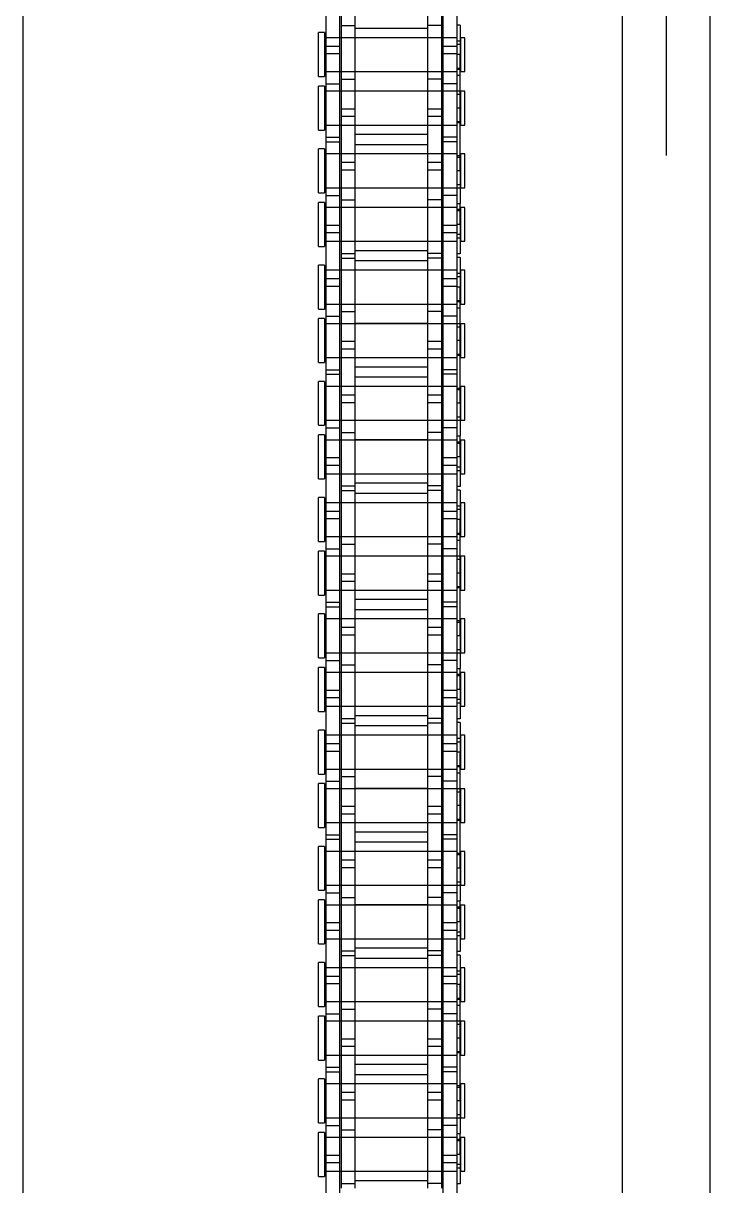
# Model space of a CAD drawing. Header units: metres. Extents: x 0 to 63075, y 0 to 44550.
# Drawn here: x 14529.8 to 14604.8, y 25699.5 to 25826.5 of the extents above; entities that cross this region are included whole.
import ezdxf

# ---------------------------------------------------------------- set-up
doc = ezdxf.new("R2010")
doc.units = ezdxf.units.M
doc.header["$LTSCALE"] = 75
doc.linetypes.add('HIDDEN2', pattern=[4.7625, 3.175, -1.5875])
for name, color, linetype in [('SDM', 7, 'Continuous'), ('SL4', 4, 'Continuous'), ('ST1', 7, 'HIDDEN2')]:
    doc.layers.add(name, color=color, linetype=linetype)

# ---------------------------------------------------------------- blocks, each defined once
blk = doc.blocks.new('A$Ca53c419a')
at = {"layer": 'SL4'}
for p, q in [((1009.76, 281.24), (2334.74, 281.24)), ((1009.76, 215.76), (2334.74, 215.76)), ((2334.74, 206.23), (1009.76, 206.23))]:
    blk.add_line(p, q, dxfattribs=at)
at = {"layer": 'ST1'}
for p, q in [((1270.73, 249), (1275.53, 249)), ((1270.73, 249), (1270.73, 248.34)), ((1275.53, 248.34), (1275.53, 249)), ((1276.58, 249), (1281.38, 249)), ((1276.58, 249), (1276.58, 248.34)), ((1281.38, 248.34), (1281.38, 249)), ((1283.43, 249), (1288.23, 249)), ((1283.43, 249), (1283.43, 248.34)), ((1288.23, 248.34), (1288.23, 249)), ((1289.28, 249), (1294.08, 249)), ((1289.28, 249), (1289.28, 248.34)), ((1294.08, 248.34), (1294.08, 249)), ((1296.13, 249), (1300.93, 249)), ((1296.13, 249), (1296.13, 248.34)), ((1300.93, 248.34), (1300.93, 249)), ((1301.98, 249), (1306.78, 249)), ((1301.98, 249), (1301.98, 248.34)), ((1306.78, 248.34), (1306.78, 249)), ((1308.83, 249), (1313.63, 249)), ((1308.83, 249), (1308.83, 248.34)), ((1313.63, 248.34), (1313.63, 249)), ((1314.68, 249), (1319.48, 249)), ((1314.68, 249), (1314.68, 248.34)), ((1319.48, 248.34), (1319.48, 249)), ((1321.53, 249), (1326.33, 249)), ((1321.53, 249), (1321.53, 248.34)), ((1326.33, 248.34), (1326.33, 249)), ((1327.38, 249), (1332.18, 249)), ((1327.38, 249), (1327.38, 248.34)), ((1332.18, 248.34), (1332.18, 249)), ((1334.23, 249), (1339.03, 249)), ((1334.23, 249), (1334.23, 248.34)), ((1339.03, 248.34), (1339.03, 249)), ((1340.08, 249), (1344.88, 249)), ((1340.08, 249), (1340.08, 248.34)), ((1344.88, 248.34), (1344.88, 249)), ((1346.93, 249), (1351.73, 249)), ((1346.93, 249), (1346.93, 248.34)), ((1351.73, 248.34), (1351.73, 249)), ((1352.78, 249), (1357.58, 249)), ((1352.78, 249), (1352.78, 248.34)), ((1357.58, 248.34), (1357.58, 249)), ((1359.63, 249), (1364.43, 249)), ((1359.63, 249), (1359.63, 248.34)), ((1364.43, 248.34), (1364.43, 249)), ((1365.48, 249), (1370.28, 249)), ((1365.48, 249), (1365.48, 248.34)), ((1370.28, 248.34), (1370.28, 249)), ((1372.33, 249), (1377.13, 249)), ((1372.33, 249), (1372.33, 248.34)), ((1377.13, 248.34), (1377.13, 249)), ((1378.18, 249), (1382.98, 249)), ((1378.18, 249), (1378.18, 248.34)), ((1382.98, 248.34), (1382.98, 249)), ((1385.03, 249), (1389.83, 249)), ((1385.03, 249), (1385.03, 248.34)), ((1389.83, 248.34), (1389.83, 249)), ((1390.88, 249), (1395.68, 249)), ((1390.88, 249), (1390.88, 248.34)), ((1395.68, 248.34), (1395.68, 249)), ((1263.1, 248.16), (1272.2, 248.16)), ((1275.53, 248.34), (1270.73, 248.34)), ((1271.28, 248.34), (1271.28, 233.84)), ((1271.28, 248.16), (1271.28, 246.64)), ((1272.2, 248.16), (1273.06, 248.16)), ((1272.2, 246.64), (1272.2, 248.16)), ((1273.06, 248.16), (1282.15, 248.16)), ((1273.06, 248.16), (1273.06, 246.64)), ((1274.97, 233.84), (1274.97, 248.34)), ((1274.97, 246.64), (1274.97, 248.16)), ((1276.3, 248.16), (1276.3, 246.64)), ((1281.38, 248.34), (1276.58, 248.34)), ((1277.13, 248.34), (1277.13, 233.84)), ((1277.13, 248.16), (1277.13, 246.64)), ((1280.82, 233.84), (1280.82, 248.34)), ((1280.82, 246.64), (1280.82, 248.16)), ((1282.15, 248.16), (1282.15, 246.64)), ((1282.15, 248.16), (1288.5, 248.16)), ((1282.65, 248.16), (1282.65, 246.64)), ((1288.23, 248.34), (1283.43, 248.34)), ((1283.98, 248.34), (1283.98, 233.84)), ((1283.98, 248.16), (1283.98, 246.64)), ((1287.67, 233.84), (1287.67, 248.34)), ((1287.67, 246.64), (1287.67, 248.16)), ((1288.5, 248.16), (1288.5, 246.64)), ((1288.5, 248.16), (1297.6, 248.16)), ((1294.08, 248.34), (1289.28, 248.34)), ((1289.83, 248.34), (1289.83, 233.84)), ((1289.83, 248.16), (1289.83, 246.64)), ((1291.75, 246.64), (1291.75, 248.16)), ((1292.61, 248.16), (1292.61, 246.64)), ((1293.52, 233.84), (1293.52, 248.34)), ((1293.52, 246.64), (1293.52, 248.16)), ((1300.93, 248.34), (1296.13, 248.34)), ((1296.68, 248.34), (1296.68, 233.84)), ((1296.68, 248.16), (1296.68, 246.64)), ((1297.6, 248.16), (1298.46, 248.16)), ((1297.6, 246.64), (1297.6, 248.16)), ((1298.46, 248.16), (1307.55, 248.16)), ((1298.46, 248.16), (1298.46, 246.64)), ((1300.37, 233.84), (1300.37, 248.34)), ((1300.37, 246.64), (1300.37, 248.16)), ((1301.7, 248.16), (1301.7, 246.64)), ((1306.78, 248.34), (1301.98, 248.34)), ((1302.53, 248.34), (1302.53, 233.84)), ((1302.53, 248.16), (1302.53, 246.64)), ((1306.22, 233.84), (1306.22, 248.34)), ((1306.22, 246.64), (1306.22, 248.16)), ((1307.55, 248.16), (1307.55, 246.64)), ((1307.55, 248.16), (1313.9, 248.16)), ((1308.05, 248.16), (1308.05, 246.64)), ((1313.63, 248.34), (1308.83, 248.34)), ((1309.38, 248.34), (1309.38, 233.84)), ((1309.38, 248.16), (1309.38, 246.64)), ((1313.07, 233.84), (1313.07, 248.34)), ((1313.07, 246.64), (1313.07, 248.16)), ((1313.9, 248.16), (1313.9, 246.64)), ((1313.9, 248.16), (1323, 248.16)), ((1319.48, 248.34), (1314.68, 248.34)), ((1315.23, 248.34), (1315.23, 233.84)), ((1315.23, 248.16), (1315.23, 246.64)), ((1317.15, 246.64), (1317.15, 248.16)), ((1318.01, 248.16), (1318.01, 246.64)), ((1318.92, 233.84), (1318.92, 248.34)), ((1318.92, 246.64), (1318.92, 248.16)), ((1326.33, 248.34), (1321.53, 248.34)), ((1322.08, 248.34), (1322.08, 233.84)), ((1322.08, 248.16), (1322.08, 246.64)), ((1323, 248.16), (1323.86, 248.16)), ((1323, 246.64), (1323, 248.16)), ((1323.86, 248.16), (1332.95, 248.16)), ((1323.86, 248.16), (1323.86, 246.64)), ((1325.77, 233.84), (1325.77, 248.34)), ((1325.77, 246.64), (1325.77, 248.16)), ((1327.1, 248.16), (1327.1, 246.64)), ((1332.18, 248.34), (1327.38, 248.34)), ((1327.93, 248.34), (1327.93, 233.84)), ((1327.93, 248.16), (1327.93, 246.64)), ((1331.62, 233.84), (1331.62, 248.34)), ((1331.62, 246.64), (1331.62, 248.16)), ((1332.95, 248.16), (1332.95, 246.64)), ((1332.95, 248.16), (1339.3, 248.16)), ((1333.45, 248.16), (1333.45, 246.64)), ((1339.03, 248.34), (1334.23, 248.34)), ((1334.78, 248.34), (1334.78, 233.84)), ((1334.78, 248.16), (1334.78, 246.64)), ((1338.47, 233.84), (1338.47, 248.34)), ((1338.47, 246.64), (1338.47, 248.16)), ((1339.3, 248.16), (1339.3, 246.64)), ((1339.3, 248.16), (1348.4, 248.16)), ((1344.88, 248.34), (1340.08, 248.34)), ((1340.63, 248.34), (1340.63, 233.84)), ((1340.63, 248.16), (1340.63, 246.64)), ((1342.55, 246.64), (1342.55, 248.16)), ((1343.41, 248.16), (1343.41, 246.64)), ((1344.32, 233.84), (1344.32, 248.34)), ((1344.32, 246.64), (1344.32, 248.16)), ((1351.73, 248.34), (1346.93, 248.34)), ((1347.48, 248.34), (1347.48, 233.84)), ((1347.48, 248.16), (1347.48, 246.64)), ((1348.4, 248.16), (1349.26, 248.16)), ((1348.4, 246.64), (1348.4, 248.16)), ((1349.26, 248.16), (1358.35, 248.16)), ((1349.26, 248.16), (1349.26, 246.64)), ((1351.17, 233.84), (1351.17, 248.34)), ((1351.17, 246.64), (1351.17, 248.16)), ((1352.5, 248.16), (1352.5, 246.64)), ((1357.58, 248.34), (1352.78, 248.34)), ((1353.33, 248.34), (1353.33, 233.84)), ((1353.33, 248.16), (1353.33, 246.64)), ((1357.02, 233.84), (1357.02, 248.34)), ((1357.02, 246.64), (1357.02, 248.16)), ((1358.35, 248.16), (1358.35, 246.64)), ((1358.35, 248.16), (1364.7, 248.16)), ((1358.85, 248.16), (1358.85, 246.64)), ((1364.43, 248.34), (1359.63, 248.34)), ((1360.18, 248.34), (1360.18, 233.84)), ((1360.18, 248.16), (1360.18, 246.64)), ((1363.87, 233.84), (1363.87, 248.34)), ((1363.87, 246.64), (1363.87, 248.16)), ((1364.7, 248.16), (1364.7, 246.64)), ((1364.7, 248.16), (1373.8, 248.16)), ((1370.28, 248.34), (1365.48, 248.34)), ((1366.03, 248.34), (1366.03, 233.84)), ((1366.03, 248.16), (1366.03, 246.64)), ((1367.95, 246.64), (1367.95, 248.16)), ((1368.81, 248.16), (1368.81, 246.64)), ((1369.72, 233.84), (1369.72, 248.34)), ((1369.72, 246.64), (1369.72, 248.16)), ((1377.13, 248.34), (1372.33, 248.34)), ((1372.88, 248.34), (1372.88, 233.84)), ((1372.88, 248.16), (1372.88, 246.64)), ((1373.8, 248.16), (1374.66, 248.16)), ((1373.8, 246.64), (1373.8, 248.16)), ((1374.66, 248.16), (1383.75, 248.16)), ((1374.66, 248.16), (1374.66, 246.64)), ((1376.57, 233.84), (1376.57, 248.34)), ((1376.57, 246.64), (1376.57, 248.16)), ((1377.9, 248.16), (1377.9, 246.64)), ((1382.98, 248.34), (1378.18, 248.34)), ((1378.73, 248.34), (1378.73, 233.84)), ((1378.73, 248.16), (1378.73, 246.64)), ((1382.42, 233.84), (1382.42, 248.34)), ((1382.42, 246.64), (1382.42, 248.16)), ((1383.75, 248.16), (1383.75, 246.64)), ((1383.75, 248.16), (1390.1, 248.16)), ((1384.25, 248.16), (1384.25, 246.64)), ((1389.83, 248.34), (1385.03, 248.34)), ((1385.58, 248.34), (1385.58, 233.84)), ((1385.58, 248.16), (1385.58, 246.64)), ((1389.27, 233.84), (1389.27, 248.34)), ((1389.27, 246.64), (1389.27, 248.16)), ((1390.1, 248.16), (1390.1, 246.64)), ((1390.1, 248.16), (1399.2, 248.16)), ((1395.68, 248.34), (1390.88, 248.34)), ((1391.43, 248.34), (1391.43, 233.84)), ((1391.43, 248.16), (1391.43, 246.64)), ((1393.35, 246.64), (1393.35, 248.16)), ((1394.21, 248.16), (1394.21, 246.64)), ((1395.12, 233.84), (1395.12, 248.34)), ((1395.12, 246.64), (1395.12, 248.16)), ((1263.1, 246.64), (1272.2, 246.64)), ((1269.45, 246.48), (1275.8, 246.48)), ((1269.95, 246.48), (1269.95, 244.96)), ((1271.28, 246.48), (1271.28, 244.96)), ((1272.2, 246.64), (1273.06, 246.64)), ((1273.06, 246.64), (1282.15, 246.64)), ((1274.97, 244.96), (1274.97, 246.48)), ((1275.8, 246.48), (1275.8, 244.96)), ((1275.8, 246.48), (1284.9, 246.48)), ((1277.13, 246.48), (1277.13, 244.96)), ((1279.05, 244.96), (1279.05, 246.48)), ((1279.91, 246.48), (1279.91, 244.96)), ((1280.82, 244.96), (1280.82, 246.48)), ((1282.15, 246.64), (1288.5, 246.64)), ((1283.98, 246.48), (1283.98, 244.96)), ((1284.9, 246.48), (1285.76, 246.48)), ((1284.9, 244.96), (1284.9, 246.48)), ((1285.76, 246.48), (1294.85, 246.48)), ((1285.76, 246.48), (1285.76, 244.96)), ((1287.67, 244.96), (1287.67, 246.48)), ((1288.5, 246.64), (1297.6, 246.64)), ((1289, 246.48), (1289, 244.96)), ((1289.83, 246.48), (1289.83, 244.96)), ((1293.52, 244.96), (1293.52, 246.48)), ((1294.85, 246.48), (1294.85, 244.96)), ((1294.85, 246.48), (1301.2, 246.48)), ((1295.35, 246.48), (1295.35, 244.96)), ((1296.68, 246.48), (1296.68, 244.96)), ((1297.6, 246.64), (1298.46, 246.64)), ((1298.46, 246.64), (1307.55, 246.64)), ((1300.37, 244.96), (1300.37, 246.48)), ((1301.2, 246.48), (1301.2, 244.96)), ((1301.2, 246.48), (1310.3, 246.48)), ((1302.53, 246.48), (1302.53, 244.96)), ((1304.45, 244.96), (1304.45, 246.48)), ((1305.31, 246.48), (1305.31, 244.96)), ((1306.22, 244.96), (1306.22, 246.48)), ((1307.55, 246.64), (1313.9, 246.64)), ((1309.38, 246.48), (1309.38, 244.96)), ((1310.3, 246.48), (1311.16, 246.48)), ((1310.3, 244.96), (1310.3, 246.48)), ((1311.16, 246.48), (1320.25, 246.48)), ((1311.16, 246.48), (1311.16, 244.96)), ((1313.07, 244.96), (1313.07, 246.48)), ((1313.9, 246.64), (1323, 246.64)), ((1314.4, 246.48), (1314.4, 244.96)), ((1315.23, 246.48), (1315.23, 244.96)), ((1318.92, 244.96), (1318.92, 246.48)), ((1320.25, 246.48), (1320.25, 244.96)), ((1320.25, 246.48), (1326.6, 246.48)), ((1320.75, 246.48), (1320.75, 244.96)), ((1322.08, 246.48), (1322.08, 244.96)), ((1323, 246.64), (1323.86, 246.64)), ((1323.86, 246.64), (1332.95, 246.64)), ((1325.77, 244.96), (1325.77, 246.48)), ((1326.6, 246.48), (1326.6, 244.96)), ((1326.6, 246.48), (1335.7, 246.48)), ((1327.93, 246.48), (1327.93, 244.96)), ((1329.85, 244.96), (1329.85, 246.48)), ((1330.71, 246.48), (1330.71, 244.96)), ((1331.62, 244.96), (1331.62, 246.48)), ((1332.95, 246.64), (1339.3, 246.64)), ((1334.78, 246.48), (1334.78, 244.96)), ((1335.7, 246.48), (1336.56, 246.48)), ((1335.7, 244.96), (1335.7, 246.48)), ((1336.56, 246.48), (1345.65, 246.48)), ((1336.56, 246.48), (1336.56, 244.96)), ((1338.47, 244.96), (1338.47, 246.48)), ((1339.3, 246.64), (1348.4, 246.64)), ((1339.8, 246.48), (1339.8, 244.96)), ((1340.63, 246.48), (1340.63, 244.96)), ((1344.32, 244.96), (1344.32, 246.48)), ((1345.65, 246.48), (1345.65, 244.96)), ((1345.65, 246.48), (1352, 246.48)), ((1346.15, 246.48), (1346.15, 244.96)), ((1347.48, 246.48), (1347.48, 244.96)), ((1348.4, 246.64), (1349.26, 246.64)), ((1349.26, 246.64), (1358.35, 246.64)), ((1351.17, 244.96), (1351.17, 246.48)), ((1352, 246.48), (1352, 244.96)), ((1352, 246.48), (1361.1, 246.48)), ((1353.33, 246.48), (1353.33, 244.96)), ((1355.25, 244.96), (1355.25, 246.48)), ((1356.11, 246.48), (1356.11, 244.96)), ((1357.02, 244.96), (1357.02, 246.48)), ((1358.35, 246.64), (1364.7, 246.64)), ((1360.18, 246.48), (1360.18, 244.96)), ((1361.1, 246.48), (1361.96, 246.48)), ((1361.1, 244.96), (1361.1, 246.48)), ((1361.96, 246.48), (1371.05, 246.48)), ((1361.96, 246.48), (1361.96, 244.96)), ((1363.87, 244.96), (1363.87, 246.48)), ((1364.7, 246.64), (1373.8, 246.64)), ((1365.2, 246.48), (1365.2, 244.96)), ((1366.03, 246.48), (1366.03, 244.96)), ((1369.72, 244.96), (1369.72, 246.48)), ((1371.05, 246.48), (1371.05, 244.96)), ((1371.05, 246.48), (1377.4, 246.48)), ((1371.55, 246.48), (1371.55, 244.96)), ((1372.88, 246.48), (1372.88, 244.96)), ((1373.8, 246.64), (1374.66, 246.64)), ((1374.66, 246.64), (1383.75, 246.64)), ((1376.57, 244.96), (1376.57, 246.48)), ((1377.4, 246.48), (1377.4, 244.96)), ((1377.4, 246.48), (1386.5, 246.48)), ((1378.73, 246.48), (1378.73, 244.96)), ((1380.65, 244.96), (1380.65, 246.48)), ((1381.51, 246.48), (1381.51, 244.96)), ((1382.42, 244.96), (1382.42, 246.48)), ((1383.75, 246.64), (1390.1, 246.64)), ((1385.58, 246.48), (1385.58, 244.96)), ((1386.5, 246.48), (1387.36, 246.48)), ((1386.5, 244.96), (1386.5, 246.48)), ((1387.36, 246.48), (1396.45, 246.48)), ((1387.36, 246.48), (1387.36, 244.96)), ((1389.27, 244.96), (1389.27, 246.48)), ((1390.1, 246.64), (1399.2, 246.64)), ((1390.6, 246.48), (1390.6, 244.96)), ((1391.43, 246.48), (1391.43, 244.96)), ((1395.12, 244.96), (1395.12, 246.48)), ((1396.45, 246.48), (1396.45, 244.96)), ((1396.45, 246.48), (1402.8, 246.48)), ((1269.45, 244.96), (1275.8, 244.96)), ((1270.24, 237.03), (1270.24, 244.96)), ((1271.28, 244.96), (1271.28, 237.03)), ((1274.97, 237.03), (1274.97, 244.96)), ((1275.02, 244.96), (1275.02, 237.03)), ((1275.8, 244.96), (1284.9, 244.96)), ((1277.09, 237.03), (1277.09, 244.96)), ((1277.13, 244.96), (1277.13, 237.03)), ((1280.82, 237.03), (1280.82, 244.96)), ((1281.87, 244.96), (1281.87, 237.03)), ((1282.94, 237.03), (1282.94, 244.96)), ((1283.98, 244.96), (1283.98, 237.03)), ((1284.9, 244.96), (1285.76, 244.96)), ((1285.76, 244.96), (1294.85, 244.96)), ((1287.67, 237.03), (1287.67, 244.96)), ((1287.72, 244.96), (1287.72, 237.03)), ((1289.79, 237.03), (1289.79, 244.96)), ((1289.83, 244.96), (1289.83, 237.03)), ((1293.52, 237.03), (1293.52, 244.96)), ((1294.57, 244.96), (1294.57, 237.03)), ((1294.85, 244.96), (1301.2, 244.96)), ((1295.64, 237.03), (1295.64, 244.96)), ((1296.68, 244.96), (1296.68, 237.03)), ((1300.37, 237.03), (1300.37, 244.96)), ((1300.42, 244.96), (1300.42, 237.03)), ((1301.2, 244.96), (1310.3, 244.96)), ((1302.49, 237.03), (1302.49, 244.96)), ((1302.53, 244.96), (1302.53, 237.03)), ((1306.22, 237.03), (1306.22, 244.96)), ((1307.27, 244.96), (1307.27, 237.03)), ((1308.34, 237.03), (1308.34, 244.96)), ((1309.38, 244.96), (1309.38, 237.03)), ((1310.3, 244.96), (1311.16, 244.96)), ((1311.16, 244.96), (1320.25, 244.96)), ((1313.07, 237.03), (1313.07, 244.96)), ((1313.12, 244.96), (1313.12, 237.03)), ((1315.19, 237.03), (1315.19, 244.96)), ((1315.23, 244.96), (1315.23, 237.03)), ((1318.92, 237.03), (1318.92, 244.96)), ((1319.97, 244.96), (1319.97, 237.03)), ((1320.25, 244.96), (1326.6, 244.96)), ((1321.04, 237.03), (1321.04, 244.96)), ((1322.08, 244.96), (1322.08, 237.03)), ((1325.77, 237.03), (1325.77, 244.96)), ((1325.82, 244.96), (1325.82, 237.03)), ((1326.6, 244.96), (1335.7, 244.96)), ((1327.89, 237.03), (1327.89, 244.96)), ((1327.93, 244.96), (1327.93, 237.03)), ((1331.62, 237.03), (1331.62, 244.96)), ((1332.67, 244.96), (1332.67, 237.03)), ((1333.74, 237.03), (1333.74, 244.96)), ((1334.78, 244.96), (1334.78, 237.03)), ((1335.7, 244.96), (1336.56, 244.96)), ((1336.56, 244.96), (1345.65, 244.96)), ((1338.47, 237.03), (1338.47, 244.96)), ((1338.52, 244.96), (1338.52, 237.03)), ((1340.59, 237.03), (1340.59, 244.96)), ((1340.63, 244.96), (1340.63, 237.03)), ((1344.32, 237.03), (1344.32, 244.96)), ((1345.37, 244.96), (1345.37, 237.03)), ((1345.65, 244.96), (1352, 244.96)), ((1346.44, 237.03), (1346.44, 244.96)), ((1347.48, 244.96), (1347.48, 237.03)), ((1351.17, 237.03), (1351.17, 244.96)), ((1351.22, 244.96), (1351.22, 237.03)), ((1352, 244.96), (1361.1, 244.96)), ((1353.29, 237.03), (1353.29, 244.96)), ((1353.33, 244.96), (1353.33, 237.03)), ((1357.02, 237.03), (1357.02, 244.96)), ((1358.07, 244.96), (1358.07, 237.03)), ((1359.14, 237.03), (1359.14, 244.96)), ((1360.18, 244.96), (1360.18, 237.03)), ((1361.1, 244.96), (1361.96, 244.96)), ((1361.96, 244.96), (1371.05, 244.96)), ((1363.87, 237.03), (1363.87, 244.96)), ((1363.92, 244.96), (1363.92, 237.03)), ((1365.99, 237.03), (1365.99, 244.96)), ((1366.03, 244.96), (1366.03, 237.03)), ((1369.72, 237.03), (1369.72, 244.96)), ((1370.77, 244.96), (1370.77, 237.03)), ((1371.05, 244.96), (1377.4, 244.96)), ((1371.84, 237.03), (1371.84, 244.96)), ((1372.88, 244.96), (1372.88, 237.03)), ((1376.57, 237.03), (1376.57, 244.96)), ((1376.62, 244.96), (1376.62, 237.03)), ((1377.4, 244.96), (1386.5, 244.96)), ((1378.69, 237.03), (1378.69, 244.96)), ((1378.73, 244.96), (1378.73, 237.03)), ((1382.42, 237.03), (1382.42, 244.96)), ((1383.47, 244.96), (1383.47, 237.03)), ((1384.54, 237.03), (1384.54, 244.96)), ((1385.58, 244.96), (1385.58, 237.03)), ((1386.5, 244.96), (1387.36, 244.96)), ((1387.36, 244.96), (1396.45, 244.96)), ((1389.27, 237.03), (1389.27, 244.96)), ((1389.32, 244.96), (1389.32, 237.03)), ((1391.39, 237.03), (1391.39, 244.96)), ((1391.43, 244.96), (1391.43, 237.03)), ((1395.12, 237.03), (1395.12, 244.96)), ((1396.17, 244.96), (1396.17, 237.03)), ((1396.45, 244.96), (1402.8, 244.96)), ((1269.45, 237.03), (1275.8, 237.03)), ((1269.95, 235.51), (1269.95, 237.03)), ((1271.28, 237.03), (1271.28, 235.51)), ((1274.97, 235.51), (1274.97, 237.03)), ((1275.8, 235.51), (1275.8, 237.03)), ((1275.8, 237.03), (1284.9, 237.03)), ((1277.13, 237.03), (1277.13, 235.51)), ((1279.05, 235.51), (1279.05, 237.03)), ((1279.91, 237.03), (1279.91, 235.51)), ((1280.82, 235.51), (1280.82, 237.03)), ((1283.98, 237.03), (1283.98, 235.51)), ((1284.9, 237.03), (1285.76, 237.03)), ((1284.9, 235.51), (1284.9, 237.03)), ((1285.76, 237.03), (1294.85, 237.03)), ((1285.76, 237.03), (1285.76, 235.51)), ((1287.67, 235.51), (1287.67, 237.03)), ((1289, 235.51), (1289, 237.03)), ((1289.83, 237.03), (1289.83, 235.51)), ((1293.52, 235.51), (1293.52, 237.03)), ((1294.85, 235.51), (1294.85, 237.03)), ((1294.85, 237.03), (1301.2, 237.03)), ((1295.35, 235.51), (1295.35, 237.03)), ((1296.68, 237.03), (1296.68, 235.51)), ((1300.37, 235.51), (1300.37, 237.03)), ((1301.2, 235.51), (1301.2, 237.03)), ((1301.2, 237.03), (1310.3, 237.03)), ((1302.53, 237.03), (1302.53, 235.51)), ((1304.45, 235.51), (1304.45, 237.03)), ((1305.31, 237.03), (1305.31, 235.51)), ((1306.22, 235.51), (1306.22, 237.03)), ((1309.38, 237.03), (1309.38, 235.51)), ((1310.3, 237.03), (1311.16, 237.03)), ((1310.3, 235.51), (1310.3, 237.03)), ((1311.16, 237.03), (1320.25, 237.03)), ((1311.16, 237.03), (1311.16, 235.51)), ((1313.07, 235.51), (1313.07, 237.03)), ((1314.4, 235.51), (1314.4, 237.03)), ((1315.23, 237.03), (1315.23, 235.51)), ((1318.92, 235.51), (1318.92, 237.03)), ((1320.25, 235.51), (1320.25, 237.03)), ((1320.25, 237.03), (1326.6, 237.03)), ((1320.75, 235.51), (1320.75, 237.03)), ((1322.08, 237.03), (1322.08, 235.51)), ((1325.77, 235.51), (1325.77, 237.03)), ((1326.6, 235.51), (1326.6, 237.03)), ((1326.6, 237.03), (1335.7, 237.03)), ((1327.93, 237.03), (1327.93, 235.51)), ((1329.85, 235.51), (1329.85, 237.03)), ((1330.71, 237.03), (1330.71, 235.51)), ((1331.62, 235.51), (1331.62, 237.03)), ((1334.78, 237.03), (1334.78, 235.51)), ((1335.7, 237.03), (1336.56, 237.03)), ((1335.7, 235.51), (1335.7, 237.03)), ((1336.56, 237.03), (1345.65, 237.03)), ((1336.56, 237.03), (1336.56, 235.51)), ((1338.47, 235.51), (1338.47, 237.03)), ((1339.8, 235.51), (1339.8, 237.03)), ((1340.63, 237.03), (1340.63, 235.51)), ((1344.32, 235.51), (1344.32, 237.03)), ((1345.65, 235.51), (1345.65, 237.03)), ((1345.65, 237.03), (1352, 237.03)), ((1346.15, 235.51), (1346.15, 237.03)), ((1347.48, 237.03), (1347.48, 235.51)), ((1351.17, 235.51), (1351.17, 237.03)), ((1352, 235.51), (1352, 237.03)), ((1352, 237.03), (1361.1, 237.03)), ((1353.33, 237.03), (1353.33, 235.51)), ((1355.25, 235.51), (1355.25, 237.03)), ((1356.11, 237.03), (1356.11, 235.51)), ((1357.02, 235.51), (1357.02, 237.03)), ((1360.18, 237.03), (1360.18, 235.51)), ((1361.1, 237.03), (1361.96, 237.03)), ((1361.1, 235.51), (1361.1, 237.03)), ((1361.96, 237.03), (1371.05, 237.03)), ((1361.96, 237.03), (1361.96, 235.51)), ((1363.87, 235.51), (1363.87, 237.03)), ((1365.2, 235.51), (1365.2, 237.03)), ((1366.03, 237.03), (1366.03, 235.51)), ((1369.72, 235.51), (1369.72, 237.03)), ((1371.05, 235.51), (1371.05, 237.03)), ((1371.05, 237.03), (1377.4, 237.03)), ((1371.55, 235.51), (1371.55, 237.03)), ((1372.88, 237.03), (1372.88, 235.51)), ((1376.57, 235.51), (1376.57, 237.03)), ((1377.4, 235.51), (1377.4, 237.03)), ((1377.4, 237.03), (1386.5, 237.03)), ((1378.73, 237.03), (1378.73, 235.51)), ((1380.65, 235.51), (1380.65, 237.03)), ((1381.51, 237.03), (1381.51, 235.51)), ((1382.42, 235.51), (1382.42, 237.03)), ((1385.58, 237.03), (1385.58, 235.51)), ((1386.5, 237.03), (1387.36, 237.03)), ((1386.5, 235.51), (1386.5, 237.03)), ((1387.36, 237.03), (1396.45, 237.03)), ((1387.36, 237.03), (1387.36, 235.51)), ((1389.27, 235.51), (1389.27, 237.03)), ((1390.6, 235.51), (1390.6, 237.03)), ((1391.43, 237.03), (1391.43, 235.51)), ((1395.12, 235.51), (1395.12, 237.03)), ((1396.45, 235.51), (1396.45, 237.03)), ((1396.45, 237.03), (1402.8, 237.03)), ((1263.1, 235.36), (1272.2, 235.36)), ((1269.45, 235.51), (1275.8, 235.51)), ((1271.28, 235.36), (1271.28, 233.84)), ((1272.2, 235.36), (1273.06, 235.36)), ((1272.2, 233.84), (1272.2, 235.36)), ((1273.06, 235.36), (1282.15, 235.36)), ((1273.06, 235.36), (1273.06, 233.84)), ((1274.97, 233.84), (1274.97, 235.36)), ((1275.8, 235.51), (1284.9, 235.51)), ((1276.3, 233.84), (1276.3, 235.36)), ((1277.13, 235.36), (1277.13, 233.51)), ((1280.82, 233.84), (1280.82, 235.36)), ((1282.15, 233.84), (1282.15, 235.36)), ((1282.15, 235.36), (1288.5, 235.36)), ((1282.65, 233.84), (1282.65, 235.36)), ((1283.98, 235.36), (1283.98, 233.84)), ((1284.9, 235.51), (1285.76, 235.51)), ((1285.76, 235.51), (1294.85, 235.51)), ((1287.67, 233.51), (1287.67, 235.36)), ((1288.5, 233.84), (1288.5, 235.36)), ((1288.5, 235.36), (1297.6, 235.36)), ((1289.83, 235.36), (1289.83, 233.84)), ((1291.75, 233.84), (1291.75, 235.36)), ((1292.61, 235.36), (1292.61, 233.84)), ((1293.52, 233.84), (1293.52, 235.36)), ((1294.85, 235.51), (1301.2, 235.51)), ((1296.68, 235.36), (1296.68, 233.84)), ((1297.6, 235.36), (1298.46, 235.36)), ((1297.6, 233.84), (1297.6, 235.36)), ((1298.46, 235.36), (1307.55, 235.36)), ((1298.46, 235.36), (1298.46, 233.84)), ((1300.37, 233.84), (1300.37, 235.36)), ((1301.2, 235.51), (1310.3, 235.51)), ((1301.7, 233.84), (1301.7, 235.36)), ((1302.53, 235.36), (1302.53, 233.51)), ((1306.22, 233.84), (1306.22, 235.36)), ((1307.55, 233.84), (1307.55, 235.36)), ((1307.55, 235.36), (1313.9, 235.36)), ((1308.05, 233.84), (1308.05, 235.36)), ((1309.38, 235.36), (1309.38, 233.84)), ((1310.3, 235.51), (1311.16, 235.51)), ((1311.16, 235.51), (1320.25, 235.51)), ((1313.07, 233.51), (1313.07, 235.36)), ((1313.9, 233.84), (1313.9, 235.36)), ((1313.9, 235.36), (1323, 235.36)), ((1315.23, 235.36), (1315.23, 233.84)), ((1317.15, 233.84), (1317.15, 235.36)), ((1318.01, 235.36), (1318.01, 233.84)), ((1318.92, 233.84), (1318.92, 235.36)), ((1320.25, 235.51), (1326.6, 235.51)), ((1322.08, 235.36), (1322.08, 233.84)), ((1323, 235.36), (1323.86, 235.36)), ((1323, 233.84), (1323, 235.36)), ((1323.86, 235.36), (1332.95, 235.36)), ((1323.86, 235.36), (1323.86, 233.84)), ((1325.77, 233.84), (1325.77, 235.36)), ((1326.6, 235.51), (1335.7, 235.51)), ((1327.1, 233.84), (1327.1, 235.36)), ((1327.93, 235.36), (1327.93, 233.51)), ((1331.62, 233.84), (1331.62, 235.36)), ((1332.95, 233.84), (1332.95, 235.36)), ((1332.95, 235.36), (1339.3, 235.36)), ((1333.45, 233.84), (1333.45, 235.36)), ((1334.78, 235.36), (1334.78, 233.84)), ((1335.7, 235.51), (1336.56, 235.51)), ((1336.56, 235.51), (1345.65, 235.51)), ((1338.47, 233.51), (1338.47, 235.36)), ((1339.3, 233.84), (1339.3, 235.36)), ((1339.3, 235.36), (1348.4, 235.36)), ((1340.63, 235.36), (1340.63, 233.84)), ((1342.55, 233.84), (1342.55, 235.36)), ((1343.41, 235.36), (1343.41, 233.84)), ((1344.32, 233.84), (1344.32, 235.36)), ((1345.65, 235.51), (1352, 235.51)), ((1347.48, 235.36), (1347.48, 233.84)), ((1348.4, 235.36), (1349.26, 235.36)), ((1348.4, 233.84), (1348.4, 235.36)), ((1349.26, 235.36), (1358.35, 235.36)), ((1349.26, 235.36), (1349.26, 233.84)), ((1351.17, 233.84), (1351.17, 235.36)), ((1352, 235.51), (1361.1, 235.51)), ((1352.5, 233.84), (1352.5, 235.36)), ((1353.33, 235.36), (1353.33, 233.51)), ((1357.02, 233.84), (1357.02, 235.36)), ((1358.35, 233.84), (1358.35, 235.36)), ((1358.35, 235.36), (1364.7, 235.36)), ((1358.85, 233.84), (1358.85, 235.36)), ((1360.18, 235.36), (1360.18, 233.84)), ((1361.1, 235.51), (1361.96, 235.51)), ((1361.96, 235.51), (1371.05, 235.51)), ((1363.87, 233.51), (1363.87, 235.36)), ((1364.7, 233.84), (1364.7, 235.36)), ((1364.7, 235.36), (1373.8, 235.36)), ((1366.03, 235.36), (1366.03, 233.84)), ((1367.95, 233.84), (1367.95, 235.36)), ((1368.81, 235.36), (1368.81, 233.84)), ((1369.72, 233.84), (1369.72, 235.36)), ((1371.05, 235.51), (1377.4, 235.51)), ((1372.88, 235.36), (1372.88, 233.84)), ((1373.8, 235.36), (1374.66, 235.36)), ((1373.8, 233.84), (1373.8, 235.36)), ((1374.66, 235.36), (1383.75, 235.36)), ((1374.66, 235.36), (1374.66, 233.84)), ((1376.57, 233.84), (1376.57, 235.36)), ((1377.4, 235.51), (1386.5, 235.51)), ((1377.9, 233.84), (1377.9, 235.36)), ((1378.73, 235.36), (1378.73, 233.51)), ((1382.42, 233.84), (1382.42, 235.36)), ((1383.75, 233.84), (1383.75, 235.36)), ((1383.75, 235.36), (1390.1, 235.36)), ((1384.25, 233.84), (1384.25, 235.36)), ((1385.58, 235.36), (1385.58, 233.84)), ((1386.5, 235.51), (1387.36, 235.51)), ((1387.36, 235.51), (1396.45, 235.51)), ((1389.27, 233.51), (1389.27, 235.36)), ((1390.1, 233.84), (1390.1, 235.36)), ((1390.1, 235.36), (1399.2, 235.36)), ((1391.43, 235.36), (1391.43, 233.84)), ((1393.35, 233.84), (1393.35, 235.36)), ((1394.21, 235.36), (1394.21, 233.84)), ((1395.12, 233.84), (1395.12, 235.36)), ((1396.45, 235.51), (1402.8, 235.51)), ((1263.1, 233.84), (1272.2, 233.84)), ((1269.9, 233.51), (1269.9, 233.84)), ((1271.65, 233.84), (1271.65, 233.47)), ((1272.02, 233.51), (1272.02, 233.84)), ((1272.2, 233.84), (1273.06, 233.84)), ((1273.06, 233.84), (1282.15, 233.84)), ((1273.13, 233.51), (1273.13, 233.84)), ((1274.6, 233.47), (1274.6, 233.84)), ((1274.75, 233.51), (1274.75, 233.84)), ((1275.42, 233.84), (1275.42, 233.51)), ((1277.5, 233.84), (1277.5, 233.47)), ((1278.98, 233.51), (1278.98, 233.84)), ((1280.45, 233.47), (1280.45, 233.84)), ((1280.6, 233.51), (1280.6, 233.84)), ((1282.15, 233.84), (1288.5, 233.84)), ((1284.21, 233.51), (1284.21, 233.84)), ((1284.35, 233.84), (1284.35, 233.47)), ((1285.83, 233.51), (1285.83, 233.84)), ((1287.3, 233.47), (1287.3, 233.84)), ((1288.5, 233.84), (1297.6, 233.84)), ((1289.38, 233.51), (1289.38, 233.84)), ((1290.06, 233.51), (1290.06, 233.84)), ((1290.2, 233.84), (1290.2, 233.47)), ((1291.68, 233.51), (1291.68, 233.84)), ((1292.78, 233.51), (1292.78, 233.84)), ((1293.15, 233.47), (1293.15, 233.84)), ((1294.91, 233.51), (1294.91, 233.84)), ((1295.3, 233.51), (1295.3, 233.84)), ((1297.05, 233.84), (1297.05, 233.47)), ((1297.42, 233.51), (1297.42, 233.84)), ((1297.6, 233.84), (1298.46, 233.84)), ((1298.46, 233.84), (1307.55, 233.84)), ((1298.53, 233.51), (1298.53, 233.84)), ((1300, 233.47), (1300, 233.84)), ((1300.15, 233.51), (1300.15, 233.84)), ((1300.82, 233.84), (1300.82, 233.51)), ((1302.9, 233.84), (1302.9, 233.47)), ((1304.38, 233.51), (1304.38, 233.84)), ((1305.85, 233.47), (1305.85, 233.84)), ((1306, 233.51), (1306, 233.84)), ((1307.55, 233.84), (1313.9, 233.84)), ((1309.61, 233.51), (1309.61, 233.84)), ((1309.75, 233.84), (1309.75, 233.47)), ((1311.23, 233.51), (1311.23, 233.84)), ((1312.7, 233.47), (1312.7, 233.84)), ((1313.9, 233.84), (1323, 233.84)), ((1314.78, 233.51), (1314.78, 233.84)), ((1315.46, 233.51), (1315.46, 233.84)), ((1315.6, 233.84), (1315.6, 233.47)), ((1317.08, 233.51), (1317.08, 233.84)), ((1318.18, 233.51), (1318.18, 233.84)), ((1318.55, 233.47), (1318.55, 233.84)), ((1320.31, 233.51), (1320.31, 233.84)), ((1320.7, 233.51), (1320.7, 233.84)), ((1322.45, 233.84), (1322.45, 233.47)), ((1322.82, 233.51), (1322.82, 233.84)), ((1323, 233.84), (1323.86, 233.84)), ((1323.86, 233.84), (1332.95, 233.84)), ((1323.93, 233.51), (1323.93, 233.84)), ((1325.4, 233.47), (1325.4, 233.84)), ((1325.55, 233.51), (1325.55, 233.84)), ((1326.22, 233.84), (1326.22, 233.51)), ((1328.3, 233.84), (1328.3, 233.47)), ((1329.78, 233.51), (1329.78, 233.84)), ((1331.25, 233.47), (1331.25, 233.84)), ((1331.4, 233.51), (1331.4, 233.84)), ((1332.95, 233.84), (1339.3, 233.84)), ((1335.01, 233.51), (1335.01, 233.84)), ((1335.15, 233.84), (1335.15, 233.47)), ((1336.63, 233.51), (1336.63, 233.84)), ((1338.1, 233.47), (1338.1, 233.84)), ((1339.3, 233.84), (1348.4, 233.84)), ((1340.18, 233.51), (1340.18, 233.84)), ((1340.86, 233.51), (1340.86, 233.84)), ((1341, 233.84), (1341, 233.47)), ((1342.48, 233.51), (1342.48, 233.84)), ((1343.58, 233.51), (1343.58, 233.84)), ((1343.95, 233.47), (1343.95, 233.84)), ((1345.71, 233.51), (1345.71, 233.84)), ((1346.1, 233.51), (1346.1, 233.84)), ((1347.85, 233.84), (1347.85, 233.47)), ((1348.22, 233.51), (1348.22, 233.84)), ((1348.4, 233.84), (1349.26, 233.84)), ((1349.26, 233.84), (1358.35, 233.84)), ((1349.33, 233.51), (1349.33, 233.84)), ((1350.8, 233.47), (1350.8, 233.84)), ((1350.95, 233.51), (1350.95, 233.84)), ((1351.62, 233.84), (1351.62, 233.51)), ((1353.7, 233.84), (1353.7, 233.47)), ((1355.18, 233.51), (1355.18, 233.84)), ((1356.65, 233.47), (1356.65, 233.84)), ((1356.8, 233.51), (1356.8, 233.84)), ((1358.35, 233.84), (1364.7, 233.84)), ((1360.41, 233.51), (1360.41, 233.84)), ((1360.55, 233.84), (1360.55, 233.47)), ((1362.03, 233.51), (1362.03, 233.84)), ((1363.5, 233.47), (1363.5, 233.84)), ((1364.7, 233.84), (1373.8, 233.84)), ((1365.58, 233.51), (1365.58, 233.84)), ((1366.26, 233.51), (1366.26, 233.84)), ((1366.4, 233.84), (1366.4, 233.47)), ((1367.88, 233.51), (1367.88, 233.84)), ((1368.98, 233.51), (1368.98, 233.84)), ((1369.35, 233.47), (1369.35, 233.84)), ((1371.11, 233.51), (1371.11, 233.84)), ((1371.5, 233.51), (1371.5, 233.84)), ((1373.25, 233.84), (1373.25, 233.47)), ((1373.62, 233.51), (1373.62, 233.84)), ((1373.8, 233.84), (1374.66, 233.84)), ((1374.66, 233.84), (1383.75, 233.84)), ((1374.73, 233.51), (1374.73, 233.84)), ((1376.2, 233.47), (1376.2, 233.84)), ((1376.35, 233.51), (1376.35, 233.84)), ((1377.02, 233.84), (1377.02, 233.51)), ((1379.1, 233.84), (1379.1, 233.47)), ((1380.58, 233.51), (1380.58, 233.84)), ((1382.05, 233.47), (1382.05, 233.84)), ((1382.2, 233.51), (1382.2, 233.84)), ((1383.75, 233.84), (1390.1, 233.84)), ((1385.81, 233.51), (1385.81, 233.84)), ((1385.95, 233.84), (1385.95, 233.47)), ((1387.43, 233.51), (1387.43, 233.84)), ((1388.9, 233.47), (1388.9, 233.84)), ((1390.1, 233.84), (1399.2, 233.84)), ((1390.98, 233.51), (1390.98, 233.84)), ((1391.66, 233.51), (1391.66, 233.84)), ((1391.8, 233.84), (1391.8, 233.47)), ((1393.28, 233.51), (1393.28, 233.84)), ((1394.38, 233.51), (1394.38, 233.84)), ((1394.75, 233.47), (1394.75, 233.84)), ((1396.51, 233.51), (1396.51, 233.84)), ((1273.13, 233.51), (1269.9, 233.51)), ((1274.97, 233.47), (1271.28, 233.47)), ((1271.28, 233.47), (1271.28, 233)), ((1271.28, 233), (1274.97, 233)), ((1273.13, 233.51), (1275.42, 233.51)), ((1274.97, 233), (1274.97, 233.47)), ((1278.98, 233.51), (1275.42, 233.51)), ((1280.82, 233.47), (1277.13, 233.47)), ((1277.13, 233.47), (1277.13, 233)), ((1277.13, 233), (1280.82, 233)), ((1278.98, 233.51), (1291.68, 233.51)), ((1280.82, 233), (1280.82, 233.47)), ((1287.67, 233.47), (1283.98, 233.47)), ((1283.98, 233.47), (1283.98, 233)), ((1283.98, 233), (1287.67, 233)), ((1287.67, 233), (1287.67, 233.47)), ((1293.52, 233.47), (1289.83, 233.47)), ((1289.83, 233.47), (1289.83, 233)), ((1289.83, 233), (1293.52, 233)), ((1294.91, 233.51), (1291.68, 233.51)), ((1293.52, 233), (1293.52, 233.47)), ((1298.53, 233.51), (1295.3, 233.51)), ((1300.37, 233.47), (1296.68, 233.47)), ((1296.68, 233.47), (1296.68, 233)), ((1296.68, 233), (1300.37, 233)), ((1298.53, 233.51), (1300.82, 233.51)), ((1300.37, 233), (1300.37, 233.47)), ((1304.38, 233.51), (1300.82, 233.51)), ((1306.22, 233.47), (1302.53, 233.47)), ((1302.53, 233.47), (1302.53, 233)), ((1302.53, 233), (1306.22, 233)), ((1304.38, 233.51), (1317.08, 233.51)), ((1306.22, 233), (1306.22, 233.47)), ((1313.07, 233.47), (1309.38, 233.47)), ((1309.38, 233.47), (1309.38, 233)), ((1309.38, 233), (1313.07, 233)), ((1313.07, 233), (1313.07, 233.47)), ((1318.92, 233.47), (1315.23, 233.47)), ((1315.23, 233.47), (1315.23, 233)), ((1315.23, 233), (1318.92, 233)), ((1320.31, 233.51), (1317.08, 233.51)), ((1318.92, 233), (1318.92, 233.47)), ((1323.93, 233.51), (1320.7, 233.51)), ((1325.77, 233.47), (1322.08, 233.47)), ((1322.08, 233.47), (1322.08, 233)), ((1322.08, 233), (1325.77, 233)), ((1323.93, 233.51), (1326.22, 233.51)), ((1325.77, 233), (1325.77, 233.47)), ((1329.78, 233.51), (1326.22, 233.51)), ((1331.62, 233.47), (1327.93, 233.47)), ((1327.93, 233.47), (1327.93, 233)), ((1327.93, 233), (1331.62, 233)), ((1329.78, 233.51), (1342.48, 233.51)), ((1331.62, 233), (1331.62, 233.47)), ((1338.47, 233.47), (1334.78, 233.47)), ((1334.78, 233.47), (1334.78, 233)), ((1334.78, 233), (1338.47, 233)), ((1338.47, 233), (1338.47, 233.47)), ((1344.32, 233.47), (1340.63, 233.47)), ((1340.63, 233.47), (1340.63, 233)), ((1340.63, 233), (1344.32, 233)), ((1345.71, 233.51), (1342.48, 233.51)), ((1344.32, 233), (1344.32, 233.47)), ((1349.33, 233.51), (1346.1, 233.51)), ((1351.17, 233.47), (1347.48, 233.47)), ((1347.48, 233.47), (1347.48, 233)), ((1347.48, 233), (1351.17, 233)), ((1349.33, 233.51), (1351.62, 233.51)), ((1351.17, 233), (1351.17, 233.47)), ((1355.18, 233.51), (1351.62, 233.51)), ((1357.02, 233.47), (1353.33, 233.47)), ((1353.33, 233.47), (1353.33, 233)), ((1353.33, 233), (1357.02, 233)), ((1355.18, 233.51), (1367.88, 233.51)), ((1357.02, 233), (1357.02, 233.47)), ((1363.87, 233.47), (1360.18, 233.47)), ((1360.18, 233.47), (1360.18, 233)), ((1360.18, 233), (1363.87, 233)), ((1363.87, 233), (1363.87, 233.47)), ((1369.72, 233.47), (1366.03, 233.47)), ((1366.03, 233.47), (1366.03, 233)), ((1366.03, 233), (1369.72, 233)), ((1371.11, 233.51), (1367.88, 233.51)), ((1369.72, 233), (1369.72, 233.47)), ((1374.73, 233.51), (1371.5, 233.51)), ((1376.57, 233.47), (1372.88, 233.47)), ((1372.88, 233.47), (1372.88, 233)), ((1372.88, 233), (1376.57, 233)), ((1374.73, 233.51), (1377.02, 233.51)), ((1376.57, 233), (1376.57, 233.47)), ((1380.58, 233.51), (1377.02, 233.51)), ((1382.42, 233.47), (1378.73, 233.47)), ((1378.73, 233.47), (1378.73, 233)), ((1378.73, 233), (1382.42, 233)), ((1380.58, 233.51), (1393.28, 233.51)), ((1382.42, 233), (1382.42, 233.47)), ((1389.27, 233.47), (1385.58, 233.47)), ((1385.58, 233.47), (1385.58, 233)), ((1385.58, 233), (1389.27, 233)), ((1389.27, 233), (1389.27, 233.47)), ((1395.12, 233.47), (1391.43, 233.47)), ((1391.43, 233.47), (1391.43, 233)), ((1391.43, 233), (1395.12, 233)), ((1396.51, 233.51), (1393.28, 233.51)), ((1395.12, 233), (1395.12, 233.47)), ((1009.76, 215.76), (2334.74, 215.76)), ((2334.74, 211), (1009.76, 211))]:
    blk.add_line(p, q, dxfattribs=at)

msp = doc.modelspace()

# ---------------------------------------------------------------- block references
at = {"layer": 'SDM', "rotation": 90}
msp.add_blockref('A$Ca53c419a', (14811.03, 24429.77), dxfattribs=at)

doc.saveas('drawing.dxf')
